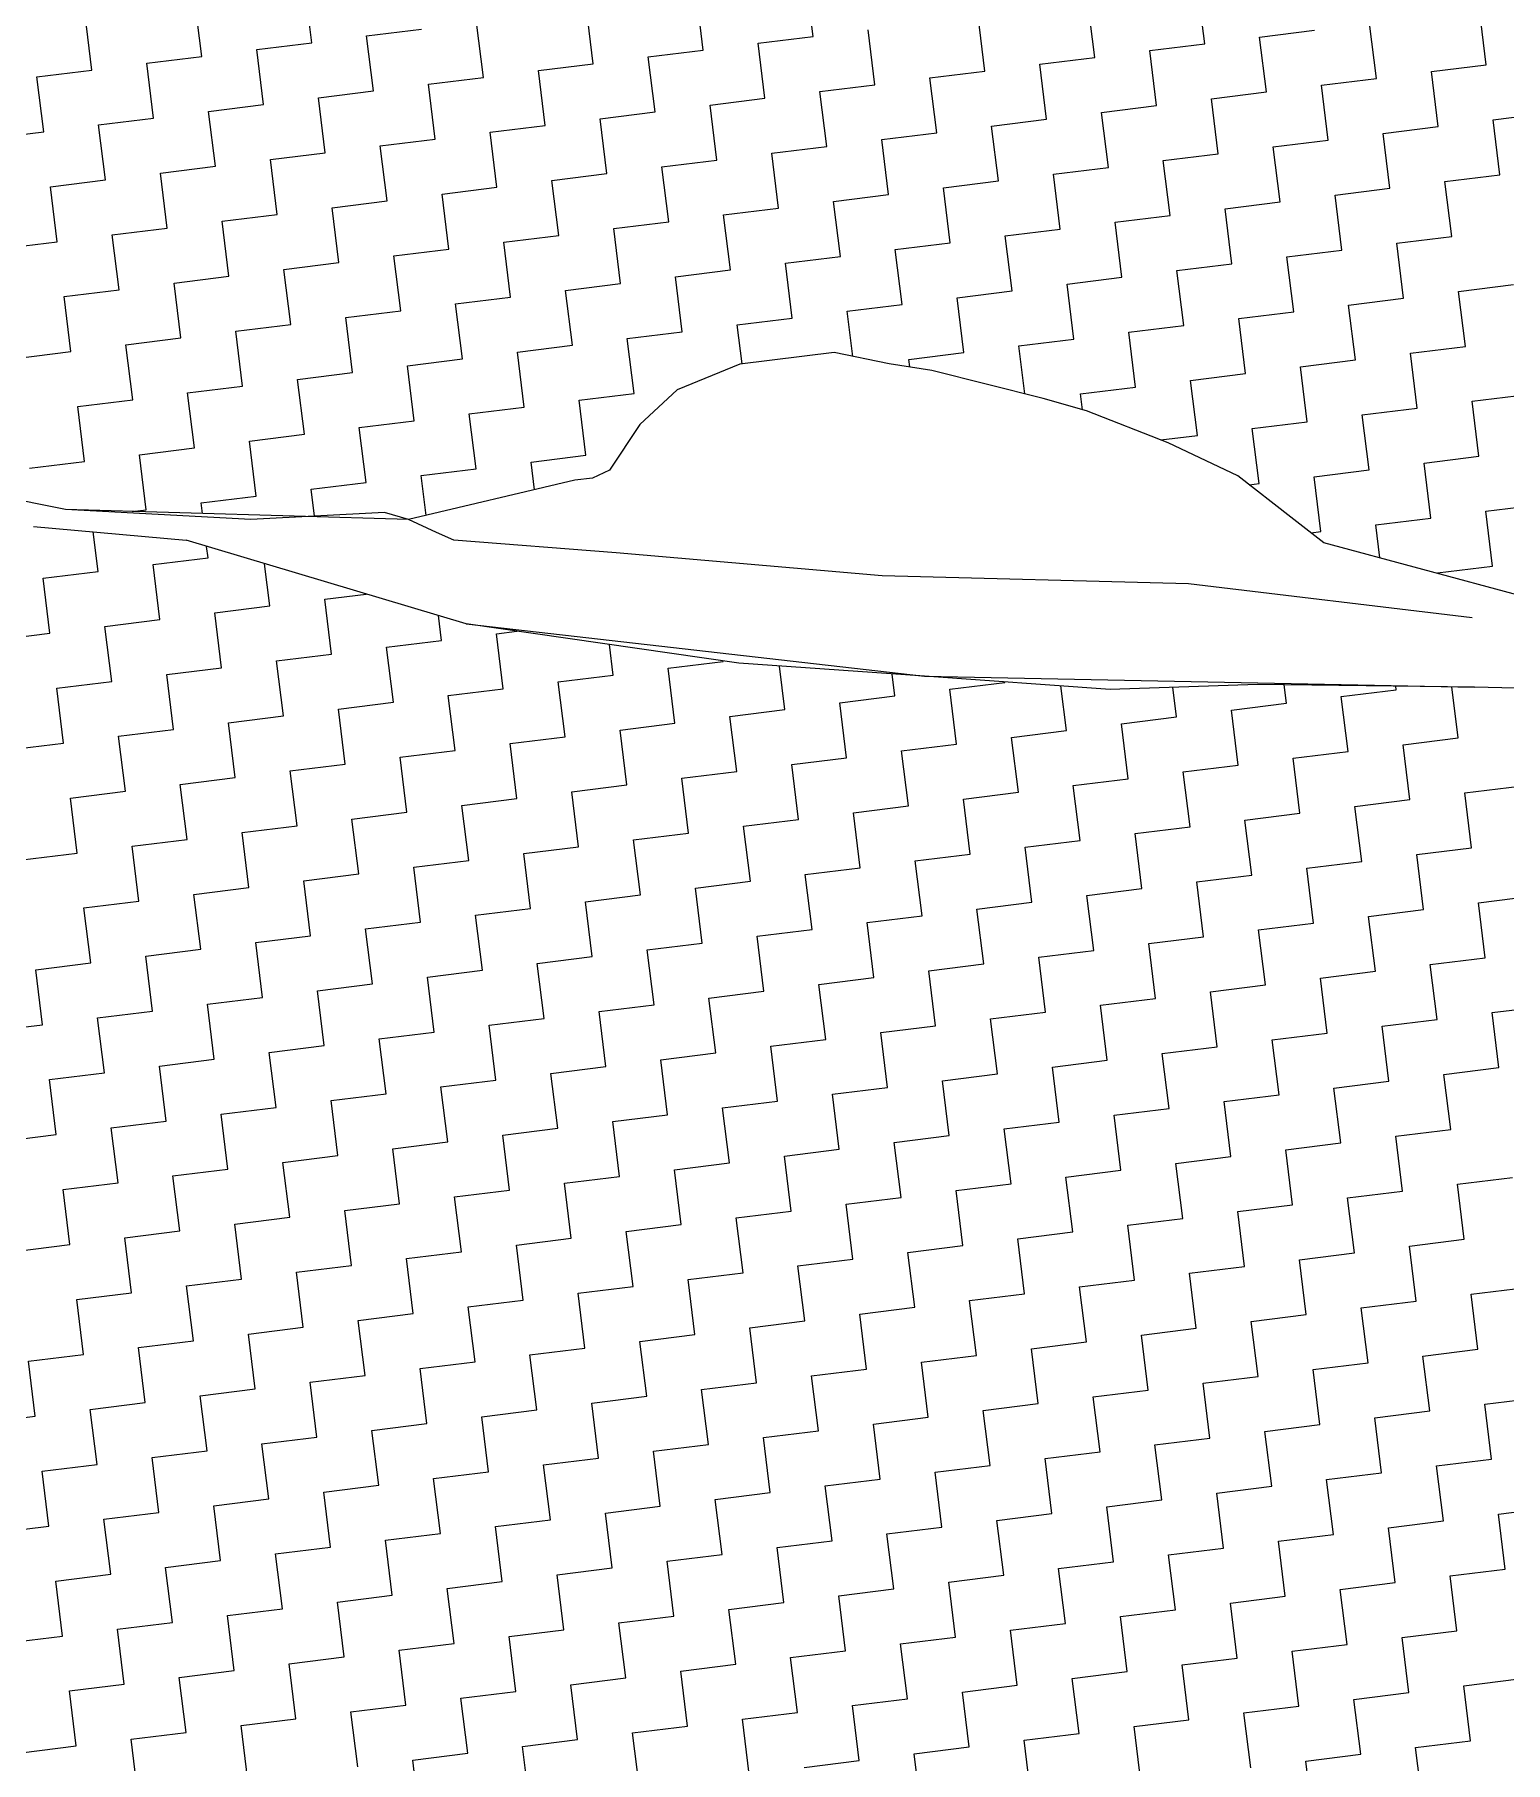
# Model space of a CAD drawing. Header units: metres. Extents: x 286056 to 292206, y 2024114 to 2027347.
# Drawn here: x 291223.7 to 291481.1, y 2025681 to 2025983.3 of the extents above; entities that cross this region are included whole.
import ezdxf

# ---------------------------------------------------------------- set-up
doc = ezdxf.new("R2010")
doc.units = ezdxf.units.M
doc.layers.add('LINE_WATER', color=4, linetype='Continuous')
doc.layers.add('POLY_HATCH', color=12, linetype='Continuous')

# ---------------------------------------------------------------- blocks, each defined once
blk = doc.blocks.new('13')
at = {"layer": 'LINE_WATER'}
for p, q in [((646.941, 300.229), (643.628, 301.332)), ((651.062, 299.493), (646.941, 300.229)), ((655.597, 296.554), (649.562, 299.203)), ((654.08, 299.273), (651.062, 299.493)), ((654.595, 299.052), (654.08, 299.273)), ((655.184, 298.684), (654.595, 299.052)), ((655.552, 298.463), (655.184, 298.684)), ((659.159, 297.728), (655.552, 298.463)), ((665.047, 296.477), (659.159, 297.728)), ((661.598, 294.918), (655.597, 296.554)), ((671.892, 295.447), (665.047, 296.477)), ((678.148, 293.902), (671.892, 295.447)), ((665.72, 294.109), (661.598, 294.918)), ((669.842, 293.3), (665.72, 294.109)), ((673.154, 293.005), (669.842, 293.3)), ((678.011, 292.343), (673.154, 293.005)), ((681.397, 291.828), (678.011, 292.343))]:
    blk.add_line(p, q, dxfattribs=at)
at = {"layer": 'POLY_HATCH', "linetype": 'Continuous'}
for p, q in [((648.75, 310), (648.75, 311.25)), ((651.25, 310), (651.25, 311.25)), ((653.75, 310), (653.75, 311.25)), ((647.5, 310), (648.75, 310)), ((647.5, 308.75), (647.5, 310)), ((650, 310), (651.25, 310)), ((650, 308.75), (650, 310)), ((652.5, 310), (653.75, 310)), ((652.5, 308.75), (652.5, 310)), ((655, 310), (656.25, 310)), ((655, 308.75), (655, 310)), ((657.5, 308.75), (657.5, 310)), ((660, 308.75), (660, 310)), ((662.5, 308.75), (662.5, 310)), ((665, 308.75), (665, 310)), ((646.25, 308.75), (647.5, 308.75)), ((648.75, 308.75), (650, 308.75)), ((648.75, 307.5), (648.75, 308.75)), ((651.25, 308.75), (652.5, 308.75)), ((651.25, 307.5), (651.25, 308.75)), ((653.75, 308.75), (655, 308.75)), ((653.75, 307.5), (653.75, 308.75)), ((656.25, 308.75), (657.5, 308.75)), ((656.25, 307.5), (656.25, 308.75)), ((658.75, 308.75), (660, 308.75)), ((658.75, 307.5), (658.75, 308.75)), ((661.25, 308.75), (662.5, 308.75)), ((661.25, 307.5), (661.25, 308.75)), ((663.75, 308.75), (665, 308.75)), ((663.75, 307.5), (663.75, 308.75)), ((666.25, 307.5), (666.25, 308.75)), ((668.75, 307.5), (668.75, 308.75)), ((671.25, 307.5), (671.25, 308.75)), ((673.75, 307.5), (673.75, 308.75)), ((647.5, 307.5), (648.75, 307.5)), ((647.5, 306.25), (647.5, 307.5)), ((650, 307.5), (651.25, 307.5)), ((650, 306.25), (650, 307.5)), ((652.5, 307.5), (653.75, 307.5)), ((652.5, 306.25), (652.5, 307.5)), ((655, 307.5), (656.25, 307.5)), ((655, 306.25), (655, 307.5)), ((657.5, 307.5), (658.75, 307.5)), ((657.5, 306.25), (657.5, 307.5)), ((660, 307.5), (661.25, 307.5)), ((660, 306.25), (660, 307.5)), ((662.5, 307.5), (663.75, 307.5)), ((662.5, 306.25), (662.5, 307.5)), ((665, 307.5), (666.25, 307.5)), ((665, 306.25), (665, 307.5)), ((667.5, 307.5), (668.75, 307.5)), ((667.5, 306.25), (667.5, 307.5)), ((670, 307.5), (671.25, 307.5)), ((670, 306.25), (670, 307.5)), ((672.5, 307.5), (673.75, 307.5)), ((672.5, 306.25), (672.5, 307.5)), ((675, 307.5), (676.25, 307.5)), ((675, 306.25), (675, 307.5)), ((677.5, 306.25), (677.5, 307.5)), ((680, 306.25), (680, 307.5)), ((646.25, 306.25), (647.5, 306.25)), ((648.75, 306.25), (650, 306.25)), ((648.75, 305), (648.75, 306.25)), ((651.25, 306.25), (652.5, 306.25)), ((651.25, 305), (651.25, 306.25)), ((653.75, 306.25), (655, 306.25)), ((653.75, 305), (653.75, 306.25)), ((656.25, 306.25), (657.5, 306.25)), ((656.25, 305), (656.25, 306.25)), ((658.75, 306.25), (660, 306.25)), ((658.75, 305), (658.75, 306.25)), ((661.25, 306.25), (662.5, 306.25)), ((661.25, 305), (661.25, 306.25)), ((663.75, 306.25), (665, 306.25)), ((663.75, 305), (663.75, 306.25)), ((666.25, 306.25), (667.5, 306.25)), ((666.25, 305), (666.25, 306.25)), ((668.75, 306.25), (670, 306.25)), ((668.75, 305), (668.75, 306.25)), ((671.25, 306.25), (672.5, 306.25)), ((671.25, 305), (671.25, 306.25)), ((673.75, 306.25), (675, 306.25)), ((673.75, 305), (673.75, 306.25)), ((676.25, 306.25), (677.5, 306.25)), ((676.25, 305), (676.25, 306.25)), ((678.75, 306.25), (680, 306.25)), ((678.75, 305), (678.75, 306.25)), ((647.5, 305), (648.75, 305)), ((647.5, 303.75), (647.5, 305)), ((650, 305), (651.25, 305)), ((650, 303.75), (650, 305)), ((652.5, 305), (653.75, 305)), ((652.5, 303.75), (652.5, 305)), ((655, 305), (656.25, 305)), ((655, 303.75), (655, 305)), ((657.5, 305), (658.75, 305)), ((657.5, 303.75), (657.5, 305)), ((660, 305), (661.25, 305)), ((660, 303.75), (660, 305)), ((662.5, 305), (663.75, 305)), ((662.5, 303.75), (662.5, 305)), ((665, 305), (666.25, 305)), ((665, 303.75), (665, 305)), ((667.5, 305), (668.75, 305)), ((667.5, 303.75), (667.5, 305)), ((670, 305), (671.25, 305)), ((670, 303.75), (670, 305)), ((672.5, 305), (673.75, 305)), ((672.5, 303.75), (672.5, 305)), ((675, 305), (676.25, 305)), ((675, 303.75), (675, 305)), ((677.5, 305), (678.75, 305)), ((677.5, 303.75), (677.5, 305)), ((680, 305), (681.25, 305)), ((680, 303.75), (680, 305)), ((646.25, 303.75), (647.5, 303.75)), ((648.75, 303.75), (650, 303.75)), ((648.75, 302.5), (648.75, 303.75)), ((651.25, 303.75), (652.5, 303.75)), ((651.25, 302.5), (651.25, 303.75)), ((653.75, 303.75), (655, 303.75)), ((653.75, 302.5), (653.75, 303.75)), ((656.25, 303.75), (657.5, 303.75)), ((656.25, 302.5), (656.25, 303.75)), ((658.75, 303.75), (660, 303.75)), ((658.75, 302.5), (658.75, 303.75)), ((661.25, 303.75), (662.5, 303.75)), ((661.25, 302.5), (661.25, 303.75)), ((663.75, 303.75), (665, 303.75)), ((663.75, 302.5), (663.75, 303.75)), ((666.25, 303.75), (667.5, 303.75)), ((666.25, 302.5), (666.25, 303.75)), ((668.75, 303.75), (670, 303.75)), ((668.75, 302.5), (668.75, 303.75)), ((671.25, 303.75), (672.5, 303.75)), ((671.25, 302.5), (671.25, 303.75)), ((673.75, 303.75), (675, 303.75)), ((673.75, 302.5), (673.75, 303.75)), ((676.25, 303.75), (677.5, 303.75)), ((676.25, 302.5), (676.25, 303.75)), ((678.75, 303.75), (680, 303.75)), ((678.75, 302.5), (678.75, 303.75)), ((647.5, 302.5), (648.75, 302.5)), ((647.5, 301.25), (647.5, 302.5)), ((650, 302.5), (651.25, 302.5)), ((650, 301.25), (650, 302.5)), ((652.5, 302.5), (653.75, 302.5)), ((652.5, 301.25), (652.5, 302.5)), ((655, 302.5), (656.25, 302.5)), ((655, 301.25), (655, 302.5)), ((657.5, 302.5), (658.75, 302.5)), ((657.5, 301.25), (657.5, 302.5)), ((660, 302.5), (661.25, 302.5)), ((660, 301.25), (660, 302.5)), ((662.5, 302.5), (663.75, 302.5)), ((662.5, 301.611), (662.5, 302.5)), ((665, 302.5), (666.25, 302.5)), ((665, 301.475), (665, 302.5)), ((667.5, 302.5), (668.75, 302.5)), ((667.5, 301.25), (667.5, 302.5)), ((670, 302.5), (671.25, 302.5)), ((670, 301.25), (670, 302.5)), ((672.5, 302.5), (673.75, 302.5)), ((672.5, 301.25), (672.5, 302.5)), ((675, 302.5), (676.25, 302.5)), ((675, 301.25), (675, 302.5)), ((677.5, 302.5), (678.75, 302.5)), ((677.5, 301.25), (677.5, 302.5)), ((646.25, 301.25), (647.5, 301.25)), ((648.75, 301.25), (650, 301.25)), ((648.75, 300), (648.75, 301.25)), ((651.25, 301.25), (652.5, 301.25)), ((651.25, 300), (651.25, 301.25)), ((653.75, 301.25), (655, 301.25)), ((653.75, 300), (653.75, 301.25)), ((656.25, 301.25), (657.5, 301.25)), ((656.25, 300), (656.25, 301.25)), ((658.75, 301.25), (660, 301.25)), ((658.75, 300), (658.75, 301.25)), ((666.25, 301.25), (667.5, 301.25)), ((666.25, 301.08), (666.25, 301.25)), ((668.75, 301.25), (670, 301.25)), ((668.75, 300.159), (668.75, 301.25)), ((671.25, 301.25), (672.5, 301.25)), ((671.25, 300), (671.25, 301.25)), ((673.75, 301.25), (675, 301.25)), ((673.75, 300), (673.75, 301.25)), ((676.25, 301.25), (677.5, 301.25)), ((676.25, 300), (676.25, 301.25)), ((678.75, 301.25), (680, 301.25)), ((678.75, 300), (678.75, 301.25)), ((648.429, 300), (648.75, 300)), ((650, 300), (651.25, 300)), ((650, 299.758), (650, 300)), ((652.5, 300), (653.75, 300)), ((652.5, 299.388), (652.5, 300)), ((655, 300), (656.25, 300)), ((655, 299.096), (655, 300)), ((657.5, 300), (658.75, 300)), ((657.5, 299.368), (657.5, 300)), ((670, 300), (671.25, 300)), ((670, 299.639), (670, 300)), ((672.5, 300), (673.75, 300)), ((672.5, 298.75), (672.5, 300)), ((675, 300), (676.25, 300)), ((675, 298.75), (675, 300)), ((677.5, 300), (678.75, 300)), ((677.5, 298.75), (677.5, 300)), ((647.5, 298.75), (647.5, 299.651)), ((650, 298.75), (650, 299.01)), ((646.25, 298.75), (647.5, 298.75)), ((646.25, 297.5), (646.25, 298.75)), ((648.75, 298.75), (650, 298.75)), ((648.75, 297.5), (648.75, 298.75)), ((651.25, 297.5), (651.25, 298.462)), ((671.668, 298.75), (672.5, 298.75)), ((673.75, 298.75), (675, 298.75)), ((673.75, 297.5), (673.75, 298.75)), ((676.25, 298.75), (677.5, 298.75)), ((676.25, 297.5), (676.25, 298.75)), ((678.75, 298.75), (680, 298.75)), ((678.75, 297.5), (678.75, 298.75)), ((645, 297.5), (646.25, 297.5)), ((647.5, 297.5), (648.75, 297.5)), ((647.5, 296.25), (647.5, 297.5)), ((650, 297.5), (651.25, 297.5)), ((650, 296.25), (650, 297.5)), ((652.5, 297.5), (653.442, 297.5)), ((652.5, 296.25), (652.5, 297.5)), ((673.526, 297.5), (673.75, 297.5)), ((675, 297.5), (676.25, 297.5)), ((675, 296.25), (675, 297.5)), ((677.5, 297.5), (678.75, 297.5)), ((677.5, 296.25), (677.5, 297.5)), ((655, 296.25), (655, 296.816)), ((646.25, 296.25), (647.5, 296.25)), ((646.25, 295), (646.25, 296.25)), ((648.75, 296.25), (650, 296.25)), ((648.75, 295), (648.75, 296.25)), ((651.25, 296.25), (652.5, 296.25)), ((651.25, 295), (651.25, 296.25)), ((653.75, 296.25), (655, 296.25)), ((653.75, 295), (653.75, 296.25)), ((656.25, 296.25), (656.714, 296.25)), ((656.25, 295), (656.25, 296.25)), ((674.777, 296.25), (675, 296.25)), ((676.25, 296.25), (677.5, 296.25)), ((676.25, 295.497), (676.25, 296.25)), ((678.75, 296.25), (680, 296.25)), ((678.75, 295), (678.75, 296.25)), ((658.75, 295), (658.75, 295.695)), ((645, 295), (646.25, 295)), ((647.5, 295), (648.75, 295)), ((647.5, 293.75), (647.5, 295)), ((650, 295), (651.25, 295)), ((650, 293.75), (650, 295)), ((652.5, 295), (653.75, 295)), ((652.5, 293.75), (652.5, 295)), ((655, 295), (656.25, 295)), ((655, 293.75), (655, 295)), ((657.5, 295), (658.75, 295)), ((657.5, 293.75), (657.5, 295)), ((660, 295), (661.25, 295)), ((660, 293.75), (660, 295)), ((661.25, 295), (661.25, 295.013)), ((677.5, 295), (678.75, 295)), ((677.5, 294.99), (677.5, 295)), ((662.5, 293.75), (662.5, 294.741)), ((665, 293.75), (665, 294.25)), ((646.25, 293.75), (647.5, 293.75)), ((646.25, 292.5), (646.25, 293.75)), ((648.75, 293.75), (650, 293.75)), ((648.75, 292.5), (648.75, 293.75)), ((651.25, 293.75), (652.5, 293.75)), ((651.25, 292.5), (651.25, 293.75)), ((653.75, 293.75), (655, 293.75)), ((653.75, 292.5), (653.75, 293.75)), ((656.25, 293.75), (657.5, 293.75)), ((656.25, 292.5), (656.25, 293.75)), ((658.75, 293.75), (660, 293.75)), ((658.75, 292.5), (658.75, 293.75)), ((661.25, 293.75), (662.5, 293.75)), ((661.25, 292.5), (661.25, 293.75)), ((663.75, 293.75), (665, 293.75)), ((663.75, 292.5), (663.75, 293.75)), ((666.25, 293.75), (667.5, 293.75)), ((666.25, 292.5), (666.25, 293.75)), ((667.5, 293.75), (667.5, 293.759)), ((668.75, 292.5), (668.75, 293.514)), ((671.25, 292.5), (671.25, 293.175)), ((673.75, 292.5), (673.75, 292.924)), ((676.25, 292.5), (676.25, 292.583)), ((645, 292.5), (646.25, 292.5)), ((647.5, 292.5), (648.75, 292.5)), ((647.5, 291.25), (647.5, 292.5)), ((650, 292.5), (651.25, 292.5)), ((650, 291.25), (650, 292.5)), ((652.5, 292.5), (653.75, 292.5)), ((652.5, 291.25), (652.5, 292.5)), ((655, 292.5), (656.25, 292.5)), ((655, 291.25), (655, 292.5)), ((657.5, 292.5), (658.75, 292.5)), ((657.5, 291.25), (657.5, 292.5)), ((660, 292.5), (661.25, 292.5)), ((660, 291.25), (660, 292.5)), ((662.5, 292.5), (663.75, 292.5)), ((662.5, 291.25), (662.5, 292.5)), ((665, 292.5), (666.25, 292.5)), ((665, 291.25), (665, 292.5)), ((667.5, 292.5), (668.75, 292.5)), ((667.5, 291.25), (667.5, 292.5)), ((670, 292.5), (671.25, 292.5)), ((670, 291.25), (670, 292.5)), ((672.5, 292.5), (673.75, 292.5)), ((672.5, 291.25), (672.5, 292.5)), ((675, 292.5), (676.25, 292.5)), ((675, 291.25), (675, 292.5)), ((677.5, 291.25), (677.5, 292.413)), ((646.25, 291.25), (647.5, 291.25)), ((646.25, 290), (646.25, 291.25)), ((648.75, 291.25), (650, 291.25)), ((648.75, 290), (648.75, 291.25)), ((651.25, 291.25), (652.5, 291.25)), ((651.25, 290), (651.25, 291.25)), ((653.75, 291.25), (655, 291.25)), ((653.75, 290), (653.75, 291.25)), ((656.25, 291.25), (657.5, 291.25)), ((656.25, 290), (656.25, 291.25)), ((658.75, 291.25), (660, 291.25)), ((658.75, 290), (658.75, 291.25)), ((661.25, 291.25), (662.5, 291.25)), ((661.25, 290), (661.25, 291.25)), ((663.75, 291.25), (665, 291.25)), ((663.75, 290), (663.75, 291.25)), ((666.25, 291.25), (667.5, 291.25)), ((666.25, 290), (666.25, 291.25)), ((668.75, 291.25), (670, 291.25)), ((668.75, 290), (668.75, 291.25)), ((671.25, 291.25), (672.5, 291.25)), ((671.25, 290), (671.25, 291.25)), ((673.75, 291.25), (675, 291.25)), ((673.75, 290), (673.75, 291.25)), ((676.25, 291.25), (677.5, 291.25)), ((676.25, 290), (676.25, 291.25)), ((645, 290), (646.25, 290)), ((645, 288.75), (645, 290)), ((647.5, 290), (648.75, 290)), ((647.5, 288.75), (647.5, 290)), ((650, 290), (651.25, 290)), ((650, 288.75), (650, 290)), ((652.5, 290), (653.75, 290)), ((652.5, 288.75), (652.5, 290)), ((655, 290), (656.25, 290)), ((655, 288.75), (655, 290)), ((657.5, 290), (658.75, 290)), ((657.5, 288.75), (657.5, 290)), ((660, 290), (661.25, 290)), ((660, 288.75), (660, 290)), ((662.5, 290), (663.75, 290)), ((662.5, 288.75), (662.5, 290)), ((665, 290), (666.25, 290)), ((665, 288.75), (665, 290)), ((667.5, 290), (668.75, 290)), ((667.5, 288.75), (667.5, 290)), ((670, 290), (671.25, 290)), ((670, 288.75), (670, 290)), ((672.5, 290), (673.75, 290)), ((672.5, 288.75), (672.5, 290)), ((675, 290), (676.25, 290)), ((675, 288.75), (675, 290)), ((677.5, 290), (678.75, 290)), ((677.5, 288.75), (677.5, 290)), ((643.75, 288.75), (645, 288.75)), ((646.25, 288.75), (647.5, 288.75)), ((646.25, 287.5), (646.25, 288.75)), ((648.75, 288.75), (650, 288.75)), ((648.75, 287.5), (648.75, 288.75)), ((651.25, 288.75), (652.5, 288.75)), ((651.25, 287.5), (651.25, 288.75)), ((653.75, 288.75), (655, 288.75)), ((653.75, 287.5), (653.75, 288.75)), ((656.25, 288.75), (657.5, 288.75)), ((656.25, 287.5), (656.25, 288.75)), ((658.75, 288.75), (660, 288.75)), ((658.75, 287.5), (658.75, 288.75)), ((661.25, 288.75), (662.5, 288.75)), ((661.25, 287.5), (661.25, 288.75)), ((663.75, 288.75), (665, 288.75)), ((663.75, 287.5), (663.75, 288.75)), ((666.25, 288.75), (667.5, 288.75)), ((666.25, 287.5), (666.25, 288.75)), ((668.75, 288.75), (670, 288.75)), ((668.75, 287.5), (668.75, 288.75)), ((671.25, 288.75), (672.5, 288.75)), ((671.25, 287.5), (671.25, 288.75)), ((673.75, 288.75), (675, 288.75)), ((673.75, 287.5), (673.75, 288.75)), ((676.25, 288.75), (677.5, 288.75)), ((676.25, 287.5), (676.25, 288.75)), ((645, 287.5), (646.25, 287.5)), ((645, 286.25), (645, 287.5)), ((647.5, 287.5), (648.75, 287.5)), ((647.5, 286.25), (647.5, 287.5)), ((650, 287.5), (651.25, 287.5)), ((650, 286.25), (650, 287.5)), ((652.5, 287.5), (653.75, 287.5)), ((652.5, 286.25), (652.5, 287.5)), ((655, 287.5), (656.25, 287.5)), ((655, 286.25), (655, 287.5)), ((657.5, 287.5), (658.75, 287.5)), ((657.5, 286.25), (657.5, 287.5)), ((660, 287.5), (661.25, 287.5)), ((660, 286.25), (660, 287.5)), ((662.5, 287.5), (663.75, 287.5)), ((662.5, 286.25), (662.5, 287.5)), ((665, 287.5), (666.25, 287.5)), ((665, 286.25), (665, 287.5)), ((667.5, 287.5), (668.75, 287.5)), ((667.5, 286.25), (667.5, 287.5)), ((670, 287.5), (671.25, 287.5)), ((670, 286.25), (670, 287.5)), ((672.5, 287.5), (673.75, 287.5)), ((672.5, 286.25), (672.5, 287.5)), ((675, 287.5), (676.25, 287.5)), ((675, 286.25), (675, 287.5)), ((677.5, 287.5), (678.75, 287.5)), ((677.5, 286.25), (677.5, 287.5)), ((643.75, 286.25), (645, 286.25)), ((646.25, 286.25), (647.5, 286.25)), ((646.25, 285), (646.25, 286.25)), ((648.75, 286.25), (650, 286.25)), ((648.75, 285), (648.75, 286.25)), ((651.25, 286.25), (652.5, 286.25)), ((651.25, 285), (651.25, 286.25)), ((653.75, 286.25), (655, 286.25)), ((653.75, 285), (653.75, 286.25)), ((656.25, 286.25), (657.5, 286.25)), ((656.25, 285), (656.25, 286.25)), ((658.75, 286.25), (660, 286.25)), ((658.75, 285), (658.75, 286.25)), ((661.25, 286.25), (662.5, 286.25)), ((661.25, 285), (661.25, 286.25)), ((663.75, 286.25), (665, 286.25)), ((663.75, 285), (663.75, 286.25)), ((666.25, 286.25), (667.5, 286.25)), ((666.25, 285), (666.25, 286.25)), ((668.75, 286.25), (670, 286.25)), ((668.75, 285), (668.75, 286.25)), ((671.25, 286.25), (672.5, 286.25)), ((671.25, 285), (671.25, 286.25)), ((673.75, 286.25), (675, 286.25)), ((673.75, 285), (673.75, 286.25)), ((676.25, 286.25), (677.5, 286.25)), ((676.25, 285), (676.25, 286.25)), ((645, 285), (646.25, 285)), ((645, 283.75), (645, 285)), ((647.5, 285), (648.75, 285)), ((647.5, 283.75), (647.5, 285)), ((650, 285), (651.25, 285)), ((650, 283.75), (650, 285)), ((652.5, 285), (653.75, 285)), ((652.5, 283.75), (652.5, 285)), ((655, 285), (656.25, 285)), ((655, 283.75), (655, 285)), ((657.5, 285), (658.75, 285)), ((657.5, 283.75), (657.5, 285)), ((660, 285), (661.25, 285)), ((660, 283.75), (660, 285)), ((662.5, 285), (663.75, 285)), ((662.5, 283.75), (662.5, 285)), ((665, 285), (666.25, 285)), ((665, 283.75), (665, 285)), ((667.5, 285), (668.75, 285)), ((667.5, 283.75), (667.5, 285)), ((670, 285), (671.25, 285)), ((670, 283.75), (670, 285)), ((672.5, 285), (673.75, 285)), ((672.5, 283.75), (672.5, 285)), ((675, 285), (676.25, 285)), ((675, 283.75), (675, 285)), ((677.5, 285), (678.75, 285)), ((677.5, 283.75), (677.5, 285)), ((643.75, 283.75), (645, 283.75)), ((646.25, 283.75), (647.5, 283.75)), ((646.25, 282.5), (646.25, 283.75)), ((648.75, 283.75), (650, 283.75)), ((648.75, 282.5), (648.75, 283.75)), ((651.25, 283.75), (652.5, 283.75)), ((651.25, 282.5), (651.25, 283.75)), ((653.75, 283.75), (655, 283.75)), ((653.75, 282.5), (653.75, 283.75)), ((656.25, 283.75), (657.5, 283.75)), ((656.25, 282.5), (656.25, 283.75)), ((658.75, 283.75), (660, 283.75)), ((658.75, 282.5), (658.75, 283.75)), ((661.25, 283.75), (662.5, 283.75)), ((661.25, 282.5), (661.25, 283.75)), ((663.75, 283.75), (665, 283.75)), ((663.75, 282.5), (663.75, 283.75)), ((666.25, 283.75), (667.5, 283.75)), ((666.25, 282.5), (666.25, 283.75)), ((668.75, 283.75), (670, 283.75)), ((668.75, 282.5), (668.75, 283.75)), ((671.25, 283.75), (672.5, 283.75)), ((671.25, 282.5), (671.25, 283.75)), ((673.75, 283.75), (675, 283.75)), ((673.75, 282.5), (673.75, 283.75)), ((676.25, 283.75), (677.5, 283.75)), ((676.25, 282.5), (676.25, 283.75)), ((645, 282.5), (646.25, 282.5)), ((645, 281.25), (645, 282.5)), ((647.5, 282.5), (648.75, 282.5)), ((647.5, 281.25), (647.5, 282.5)), ((650, 282.5), (651.25, 282.5)), ((650, 281.25), (650, 282.5)), ((652.5, 282.5), (653.75, 282.5)), ((652.5, 281.25), (652.5, 282.5)), ((655, 282.5), (656.25, 282.5)), ((655, 281.25), (655, 282.5)), ((657.5, 282.5), (658.75, 282.5)), ((657.5, 281.25), (657.5, 282.5)), ((660, 282.5), (661.25, 282.5)), ((660, 281.25), (660, 282.5)), ((662.5, 282.5), (663.75, 282.5)), ((662.5, 281.25), (662.5, 282.5)), ((665, 282.5), (666.25, 282.5)), ((665, 281.25), (665, 282.5)), ((667.5, 282.5), (668.75, 282.5)), ((667.5, 281.25), (667.5, 282.5)), ((670, 282.5), (671.25, 282.5)), ((670, 281.25), (670, 282.5)), ((672.5, 282.5), (673.75, 282.5)), ((672.5, 281.25), (672.5, 282.5)), ((675, 282.5), (676.25, 282.5)), ((675, 281.25), (675, 282.5)), ((643.75, 281.25), (645, 281.25)), ((643.75, 280), (643.75, 281.25)), ((646.25, 281.25), (647.5, 281.25)), ((646.25, 280), (646.25, 281.25)), ((648.75, 281.25), (650, 281.25)), ((648.75, 280), (648.75, 281.25)), ((651.25, 281.25), (652.5, 281.25)), ((651.25, 280), (651.25, 281.25)), ((653.75, 281.25), (655, 281.25)), ((653.75, 280), (653.75, 281.25)), ((656.25, 281.25), (657.5, 281.25)), ((656.25, 280), (656.25, 281.25)), ((658.75, 281.25), (660, 281.25)), ((658.75, 280), (658.75, 281.25)), ((661.25, 281.25), (662.5, 281.25)), ((661.25, 280), (661.25, 281.25)), ((663.75, 281.25), (665, 281.25)), ((663.75, 280), (663.75, 281.25)), ((666.25, 281.25), (667.5, 281.25)), ((666.25, 280), (666.25, 281.25)), ((668.75, 281.25), (670, 281.25)), ((668.75, 280), (668.75, 281.25)), ((671.25, 281.25), (672.5, 281.25)), ((671.25, 280), (671.25, 281.25)), ((673.75, 281.25), (675, 281.25)), ((673.75, 280), (673.75, 281.25)), ((676.25, 281.25), (677.5, 281.25)), ((676.25, 280), (676.25, 281.25)), ((642.5, 280), (643.75, 280)), ((645, 280), (646.25, 280)), ((645, 278.75), (645, 280)), ((647.5, 280), (648.75, 280)), ((647.5, 278.75), (647.5, 280)), ((650, 280), (651.25, 280)), ((650, 278.75), (650, 280)), ((652.5, 280), (653.75, 280)), ((652.5, 278.75), (652.5, 280)), ((655, 280), (656.25, 280)), ((655, 278.75), (655, 280)), ((657.5, 280), (658.75, 280)), ((657.5, 278.75), (657.5, 280)), ((660, 280), (661.25, 280)), ((660, 278.75), (660, 280)), ((662.5, 280), (663.75, 280)), ((662.5, 278.75), (662.5, 280)), ((665, 280), (666.25, 280)), ((665, 278.75), (665, 280)), ((667.5, 280), (668.75, 280)), ((667.5, 278.75), (667.5, 280)), ((670, 280), (671.25, 280)), ((670, 278.75), (670, 280)), ((672.5, 280), (673.75, 280)), ((672.5, 278.75), (672.5, 280)), ((675, 280), (676.25, 280)), ((675, 278.75), (675, 280)), ((643.75, 278.75), (645, 278.75)), ((643.75, 277.5), (643.75, 278.75)), ((646.25, 278.75), (647.5, 278.75)), ((646.25, 277.5), (646.25, 278.75)), ((648.75, 278.75), (650, 278.75)), ((648.75, 277.5), (648.75, 278.75)), ((651.25, 278.75), (652.5, 278.75)), ((651.25, 277.5), (651.25, 278.75)), ((653.75, 278.75), (655, 278.75)), ((653.75, 277.5), (653.75, 278.75)), ((656.25, 278.75), (657.5, 278.75)), ((656.25, 277.5), (656.25, 278.75)), ((658.75, 278.75), (660, 278.75)), ((658.75, 277.5), (658.75, 278.75)), ((661.25, 278.75), (662.5, 278.75)), ((661.25, 277.5), (661.25, 278.75)), ((663.75, 278.75), (665, 278.75)), ((663.75, 277.5), (663.75, 278.75)), ((666.25, 278.75), (667.5, 278.75)), ((666.25, 277.5), (666.25, 278.75)), ((668.75, 278.75), (670, 278.75)), ((668.75, 277.5), (668.75, 278.75)), ((671.25, 278.75), (672.5, 278.75)), ((671.25, 277.5), (671.25, 278.75)), ((673.75, 278.75), (675, 278.75)), ((673.75, 277.5), (673.75, 278.75)), ((676.25, 278.75), (677.5, 278.75)), ((676.25, 277.5), (676.25, 278.75)), ((642.5, 277.5), (643.75, 277.5)), ((645, 277.5), (646.25, 277.5)), ((645, 276.25), (645, 277.5)), ((647.5, 277.5), (648.75, 277.5)), ((647.5, 276.25), (647.5, 277.5)), ((650, 277.5), (651.25, 277.5)), ((650, 276.25), (650, 277.5)), ((652.5, 277.5), (653.75, 277.5)), ((652.5, 276.25), (652.5, 277.5)), ((655, 277.5), (656.25, 277.5)), ((655, 276.25), (655, 277.5)), ((657.5, 277.5), (658.75, 277.5)), ((657.5, 276.25), (657.5, 277.5)), ((660, 277.5), (661.25, 277.5)), ((660, 276.25), (660, 277.5)), ((662.5, 277.5), (663.75, 277.5)), ((662.5, 276.25), (662.5, 277.5)), ((665, 277.5), (666.25, 277.5)), ((665, 276.25), (665, 277.5)), ((667.5, 277.5), (668.75, 277.5)), ((667.5, 276.25), (667.5, 277.5)), ((670, 277.5), (671.25, 277.5)), ((670, 276.25), (670, 277.5)), ((672.5, 277.5), (673.75, 277.5)), ((672.5, 276.25), (672.5, 277.5)), ((675, 277.5), (676.25, 277.5)), ((675, 276.25), (675, 277.5)), ((643.75, 276.25), (645, 276.25)), ((643.75, 275), (643.75, 276.25)), ((646.25, 276.25), (647.5, 276.25)), ((646.25, 275), (646.25, 276.25)), ((648.75, 276.25), (650, 276.25)), ((648.75, 275), (648.75, 276.25)), ((651.25, 276.25), (652.5, 276.25)), ((651.25, 275), (651.25, 276.25)), ((653.75, 276.25), (655, 276.25)), ((653.75, 275), (653.75, 276.25)), ((656.25, 276.25), (657.5, 276.25)), ((656.25, 275), (656.25, 276.25)), ((658.75, 276.25), (660, 276.25)), ((658.75, 275), (658.75, 276.25)), ((661.25, 276.25), (662.5, 276.25)), ((661.25, 275), (661.25, 276.25)), ((663.75, 276.25), (665, 276.25)), ((663.75, 275), (663.75, 276.25)), ((666.25, 276.25), (667.5, 276.25)), ((666.25, 275), (666.25, 276.25)), ((668.75, 276.25), (670, 276.25)), ((668.75, 275), (668.75, 276.25)), ((671.25, 276.25), (672.5, 276.25)), ((671.25, 275), (671.25, 276.25)), ((673.75, 276.25), (675, 276.25)), ((673.75, 275), (673.75, 276.25)), ((676.25, 276.25), (677.5, 276.25)), ((676.25, 275), (676.25, 276.25)), ((642.5, 275), (643.75, 275)), ((645, 275), (646.25, 275)), ((645, 273.75), (645, 275)), ((647.5, 275), (648.75, 275)), ((647.5, 273.75), (647.5, 275)), ((650, 275), (651.25, 275)), ((650, 273.75), (650, 275)), ((652.5, 275), (653.75, 275)), ((652.5, 273.75), (652.5, 275)), ((655, 275), (656.25, 275)), ((655, 273.75), (655, 275)), ((657.5, 275), (658.75, 275)), ((657.5, 273.75), (657.5, 275)), ((660, 275), (661.25, 275)), ((660, 273.75), (660, 275)), ((662.5, 275), (663.75, 275)), ((662.5, 273.75), (662.5, 275)), ((665, 275), (666.25, 275)), ((665, 273.75), (665, 275)), ((667.5, 275), (668.75, 275)), ((667.5, 273.75), (667.5, 275)), ((670, 275), (671.25, 275)), ((670, 273.75), (670, 275)), ((672.5, 275), (673.75, 275)), ((672.5, 273.75), (672.5, 275)), ((675, 275), (676.25, 275)), ((675, 273.75), (675, 275)), ((643.75, 273.75), (645, 273.75)), ((643.75, 272.5), (643.75, 273.75)), ((646.25, 273.75), (647.5, 273.75)), ((646.25, 272.5), (646.25, 273.75)), ((648.75, 273.75), (650, 273.75)), ((648.75, 272.5), (648.75, 273.75)), ((651.25, 273.75), (652.5, 273.75)), ((651.25, 272.5), (651.25, 273.75)), ((653.75, 273.75), (655, 273.75)), ((653.75, 272.5), (653.75, 273.75)), ((656.25, 273.75), (657.5, 273.75)), ((656.25, 272.5), (656.25, 273.75)), ((658.75, 273.75), (660, 273.75)), ((658.75, 272.5), (658.75, 273.75)), ((661.25, 273.75), (662.5, 273.75)), ((661.25, 272.5), (661.25, 273.75)), ((663.75, 273.75), (665, 273.75)), ((663.75, 272.5), (663.75, 273.75)), ((666.25, 273.75), (667.5, 273.75)), ((666.25, 272.5), (666.25, 273.75)), ((668.75, 273.75), (670, 273.75)), ((668.75, 272.5), (668.75, 273.75)), ((671.25, 273.75), (672.5, 273.75)), ((671.25, 272.5), (671.25, 273.75)), ((673.75, 273.75), (675, 273.75)), ((673.75, 272.5), (673.75, 273.75)), ((676.25, 273.75), (677.5, 273.75)), ((676.25, 272.5), (676.25, 273.75)), ((642.5, 272.5), (643.75, 272.5)), ((645, 272.5), (646.25, 272.5)), ((645, 271.25), (645, 272.5)), ((647.5, 272.5), (648.75, 272.5)), ((647.5, 271.25), (647.5, 272.5)), ((650, 272.5), (651.25, 272.5)), ((650, 271.25), (650, 272.5)), ((652.5, 272.5), (653.75, 272.5)), ((652.5, 271.25), (652.5, 272.5)), ((655, 272.5), (656.25, 272.5)), ((655, 271.25), (655, 272.5)), ((657.5, 272.5), (658.75, 272.5)), ((657.5, 271.25), (657.5, 272.5)), ((660, 272.5), (661.25, 272.5)), ((660, 271.25), (660, 272.5)), ((662.5, 272.5), (663.75, 272.5)), ((662.5, 271.25), (662.5, 272.5)), ((665, 272.5), (666.25, 272.5)), ((665, 271.25), (665, 272.5)), ((667.5, 272.5), (668.75, 272.5)), ((667.5, 271.25), (667.5, 272.5)), ((670, 272.5), (671.25, 272.5)), ((670, 271.25), (670, 272.5)), ((672.5, 272.5), (673.75, 272.5)), ((672.5, 271.25), (672.5, 272.5)), ((675, 272.5), (676.25, 272.5)), ((675, 271.25), (675, 272.5)), ((651.25, 271.25), (652.5, 271.25)), ((651.25, 270), (651.25, 271.25)), ((653.75, 271.25), (655, 271.25)), ((653.75, 270), (653.75, 271.25)), ((656.25, 271.25), (657.5, 271.25)), ((656.25, 270), (656.25, 271.25)), ((658.75, 271.25), (660, 271.25)), ((658.75, 270), (658.75, 271.25)), ((661.25, 271.25), (662.5, 271.25)), ((661.25, 270), (661.25, 271.25)), ((663.75, 271.25), (665, 271.25)), ((663.75, 270), (663.75, 271.25)), ((666.25, 271.25), (667.5, 271.25)), ((666.25, 270), (666.25, 271.25)), ((668.75, 271.25), (670, 271.25)), ((668.75, 270), (668.75, 271.25)), ((671.25, 271.25), (672.5, 271.25)), ((671.25, 270), (671.25, 271.25)), ((673.75, 271.25), (675, 271.25)), ((673.75, 270), (673.75, 271.25)), ((660, 270), (661.25, 270)), ((662.5, 270), (663.75, 270)), ((662.5, 268.75), (662.5, 270)), ((665, 270), (666.25, 270)), ((665, 268.75), (665, 270)), ((667.5, 270), (668.75, 270)), ((667.5, 268.75), (667.5, 270)), ((670, 270), (671.25, 270)), ((670, 268.75), (670, 270)), ((672.5, 270), (673.75, 270)), ((672.5, 268.75), (672.5, 270)), ((675, 270), (676.25, 270)), ((675, 268.75), (675, 270)), ((671.25, 268.75), (672.5, 268.75)), ((671.25, 267.5), (671.25, 268.75)), ((673.75, 268.75), (675, 268.75)), ((673.75, 267.5), (673.75, 268.75))]:
    blk.add_line(p, q, dxfattribs=at)
at = {"layer": 'POLY_HATCH'}
for p, q in [((662.45, 301.611), (660.977, 301.21)), ((664.592, 301.611), (662.45, 301.611)), ((665.798, 301.21), (664.592, 301.611)), ((660.977, 301.21), (660.04, 300.54)), ((666.735, 300.942), (665.798, 301.21)), ((669.145, 300.005), (666.735, 300.942)), ((660.04, 300.54), (659.236, 299.604)), ((646.176, 299.938), (649.562, 299.203)), ((654.595, 299.052), (646.941, 300.229)), ((670.083, 299.604), (669.145, 300.005)), ((659.236, 299.604), (658.835, 299.47)), ((671.823, 298.667), (670.083, 299.604)), ((658.433, 299.47), (654.595, 299.052)), ((658.835, 299.47), (658.433, 299.47)), ((673.296, 297.73), (671.823, 298.667)), ((674.367, 296.659), (673.296, 297.73)), ((655.597, 296.554), (665.72, 294.109)), ((675.037, 295.99), (674.367, 296.659)), ((679.322, 294.25), (675.037, 295.99)), ((665.72, 294.109), (678.011, 292.343))]:
    blk.add_line(p, q, dxfattribs=at)

msp = doc.modelspace()

# ---------------------------------------------------------------- block references
at = {"xscale": 7.751650312977041, "yscale": 7.751650312977041, "zscale": 7.751650312977041, "rotation": 7.058277928675759}
msp.add_blockref('13', (286538.24, 2022974.39), dxfattribs=at)

doc.saveas('drawing.dxf')
